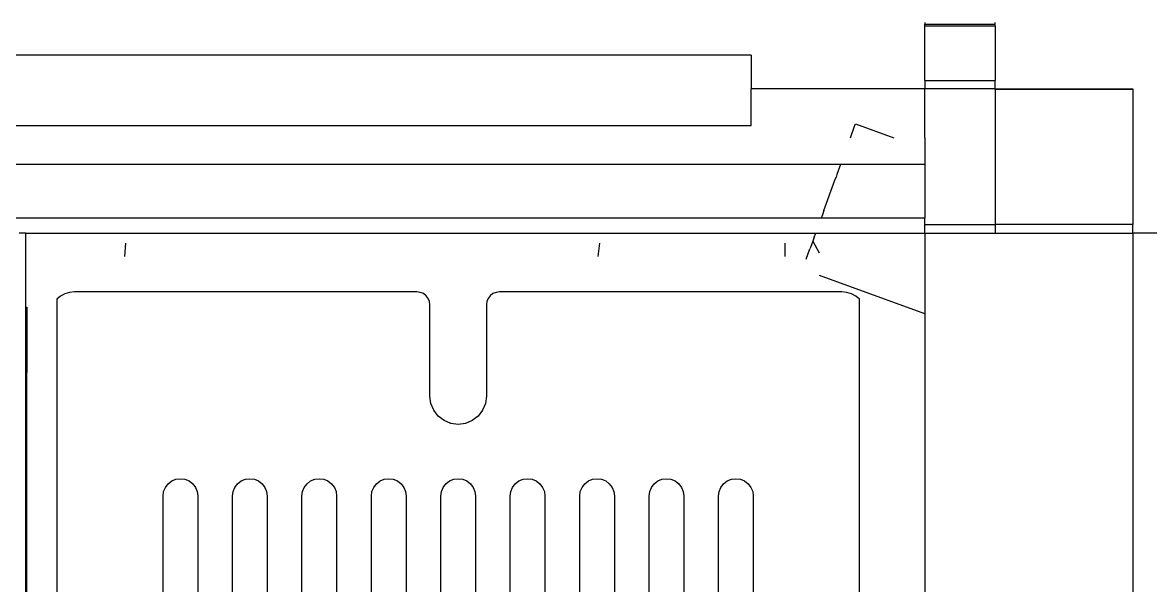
# Model space of a CAD drawing. Header units: millimetres. Extents: x 90964 to 877642, y 656808 to 1438307.
# Drawn here: x 827498.3 to 827758.2, y 1258770.1 to 1258899.7 of the extents above; entities that cross this region are included whole.
import ezdxf

# ---------------------------------------------------------------- set-up
doc = ezdxf.new("R2010")
doc.units = ezdxf.units.MM
doc.header["$LTSCALE"] = 300
doc.layers.add('SectionCutEdges', color=7, linetype='Continuous')

msp = doc.modelspace()

# ---------------------------------------------------------------- linework, layer by layer
at = {"color": 251}
for p, q in [((827706.15, 1258899.72), (827706.15, 1258899.38)), ((827706.15, 1258899.38), (827722.37, 1258899.38)), ((827706.15, 1258898.87), (827706.15, 1258899.38)), ((827706.15, 1258886.39), (827706.15, 1258898.87)), ((827722.37, 1258898.87), (827706.15, 1258898.87)), ((827722.37, 1258899.38), (827722.37, 1258899.72)), ((827722.37, 1258898.87), (827722.37, 1258899.38)), ((827722.37, 1258898.87), (827722.37, 1258886.39)), ((827706.15, 1258886.39), (827722.37, 1258886.39)), ((827706.15, 1258886.39), (827706.15, 1258884.46)), ((827722.37, 1258884.46), (827722.37, 1258886.39)), ((827706.15, 1258884.46), (827666.15, 1258884.46)), ((827722.37, 1258884.46), (827754.15, 1258884.46)), ((827754.15, 1258884.46), (827754.15, 1258884.34)), ((827689.03, 1258873.18), (827690.01, 1258875.88)), ((827690.01, 1258875.88), (827690.2, 1258876.4)), ((827690.2, 1258876.4), (827699.04, 1258873.18)), ((827686.79, 1258867.03), (827496.78, 1258867.03)), ((827686.79, 1258867.03), (827685.94, 1258864.71)), ((827706.15, 1258867.03), (827686.79, 1258867.03)), ((827682.94, 1258856.45), (827685.47, 1258863.41)), ((827685.47, 1258863.41), (827685.73, 1258864.11)), ((827685.94, 1258864.71), (827685.73, 1258864.11)), ((827682.59, 1258855.49), (827682.31, 1258854.72)), ((827682.94, 1258856.45), (827682.59, 1258855.49)), ((827680.36, 1258849.37), (827679.85, 1258847.97)), ((827680.71, 1258850.33), (827680.36, 1258849.37)), ((827680.36, 1258849.37), (827681.8, 1258846.74)), ((827680.71, 1258850.33), (827681.03, 1258851.22)), ((827521.83, 1258845.84), (827522.1, 1258848.94)), ((827630.95, 1258845.84), (827631.32, 1258848.94)), ((827674.03, 1258845.84), (827674.01, 1258848.94)), ((827678.87, 1258845.28), (827679.72, 1258847.61)), ((827679.85, 1258847.97), (827679.72, 1258847.61)), ((827706.15, 1258832.65), (827681.92, 1258841.47)), ((827507.02, 1258836.74), (827506.15, 1258836.01)), ((827508.02, 1258837.28), (827507.02, 1258836.74)), ((827509.11, 1258837.61), (827508.02, 1258837.28)), ((827510.24, 1258837.72), (827509.11, 1258837.61)), ((827589.15, 1258837.72), (827510.24, 1258837.72)), ((827589.93, 1258837.62), (827589.15, 1258837.72)), ((827590.65, 1258837.32), (827589.93, 1258837.62)), ((827591.27, 1258836.84), (827590.65, 1258837.32)), ((827591.75, 1258836.22), (827591.27, 1258836.84)), ((827606.03, 1258836.84), (827605.55, 1258836.22)), ((827606.65, 1258837.32), (827606.03, 1258836.84)), ((827607.38, 1258837.62), (827606.65, 1258837.32)), ((827608.15, 1258837.72), (827607.38, 1258837.62)), ((827687.07, 1258837.72), (827608.15, 1258837.72)), ((827688.2, 1258837.61), (827687.07, 1258837.72)), ((827689.28, 1258837.28), (827688.2, 1258837.61)), ((827690.28, 1258836.74), (827689.28, 1258837.28)), ((827691.15, 1258836.01), (827690.28, 1258836.74)), ((827499.03, 1258834.19), (827499.24, 1258834.19)), ((827499.24, 1258834.19), (827499.24, 1258833.13)), ((827506.15, 1258836.01), (827506.15, 1258754.47)), ((827592.05, 1258835.5), (827591.75, 1258836.22)), ((827592.15, 1258834.72), (827592.05, 1258835.5)), ((827592.15, 1258813.72), (827592.15, 1258834.72)), ((827605.25, 1258835.5), (827605.15, 1258834.72)), ((827605.15, 1258834.72), (827605.15, 1258813.72)), ((827605.55, 1258836.22), (827605.25, 1258835.5)), ((827691.15, 1258766.75), (827691.15, 1258836.01)), ((827499.03, 1258833.13), (827499.24, 1258833.13)), ((827499.24, 1258833.13), (827499.24, 1258819.16)), ((827499.03, 1258819.16), (827499.24, 1258819.16)), ((827499.03, 1258818.1), (827499.24, 1258818.1)), ((827499.24, 1258818.1), (827499.24, 1258819.16)), ((827499.24, 1258754.47), (827499.24, 1258818.1)), ((827592.37, 1258812.04), (827592.15, 1258813.72)), ((827605.15, 1258813.72), (827604.93, 1258812.04)), ((827593.02, 1258810.47), (827592.37, 1258812.04)), ((827594.06, 1258809.12), (827593.02, 1258810.47)), ((827604.28, 1258810.47), (827603.25, 1258809.12)), ((827604.93, 1258812.04), (827604.28, 1258810.47)), ((827595.4, 1258808.09), (827594.06, 1258809.12)), ((827596.97, 1258807.44), (827595.4, 1258808.09)), ((827601.9, 1258808.09), (827600.33, 1258807.44)), ((827603.25, 1258809.12), (827601.9, 1258808.09)), ((827598.65, 1258807.22), (827596.97, 1258807.44)), ((827600.33, 1258807.44), (827598.65, 1258807.22)), ((827533.62, 1258794.59), (827534.65, 1258794.72)), ((827534.65, 1258794.72), (827535.69, 1258794.59)), ((827549.62, 1258794.59), (827550.65, 1258794.72)), ((827550.65, 1258794.72), (827551.69, 1258794.59)), ((827565.62, 1258794.59), (827566.65, 1258794.72)), ((827566.65, 1258794.72), (827567.69, 1258794.59)), ((827581.62, 1258794.59), (827582.65, 1258794.72)), ((827582.65, 1258794.72), (827583.69, 1258794.59)), ((827597.62, 1258794.59), (827598.65, 1258794.72)), ((827598.65, 1258794.72), (827599.69, 1258794.59)), ((827613.62, 1258794.59), (827614.65, 1258794.72)), ((827614.65, 1258794.72), (827615.69, 1258794.59)), ((827629.62, 1258794.59), (827630.65, 1258794.72)), ((827630.65, 1258794.72), (827631.69, 1258794.59)), ((827645.62, 1258794.59), (827646.65, 1258794.72)), ((827646.65, 1258794.72), (827647.69, 1258794.59)), ((827661.62, 1258794.59), (827662.65, 1258794.72)), ((827662.65, 1258794.72), (827663.69, 1258794.59)), ((827530.79, 1258791.76), (827531.19, 1258792.72)), ((827531.19, 1258792.72), (827531.82, 1258793.55)), ((827531.82, 1258793.55), (827532.65, 1258794.19)), ((827532.65, 1258794.19), (827533.62, 1258794.59)), ((827535.69, 1258794.59), (827536.65, 1258794.19)), ((827536.65, 1258794.19), (827537.48, 1258793.55)), ((827537.48, 1258793.55), (827538.12, 1258792.72)), ((827538.12, 1258792.72), (827538.52, 1258791.76)), ((827546.79, 1258791.76), (827547.19, 1258792.72)), ((827547.19, 1258792.72), (827547.82, 1258793.55)), ((827547.82, 1258793.55), (827548.65, 1258794.19)), ((827548.65, 1258794.19), (827549.62, 1258794.59)), ((827551.69, 1258794.59), (827552.65, 1258794.19)), ((827552.65, 1258794.19), (827553.48, 1258793.55)), ((827553.48, 1258793.55), (827554.12, 1258792.72)), ((827554.12, 1258792.72), (827554.52, 1258791.76)), ((827562.79, 1258791.76), (827563.19, 1258792.72)), ((827563.19, 1258792.72), (827563.82, 1258793.55)), ((827563.82, 1258793.55), (827564.65, 1258794.19)), ((827564.65, 1258794.19), (827565.62, 1258794.59)), ((827567.69, 1258794.59), (827568.65, 1258794.19)), ((827568.65, 1258794.19), (827569.48, 1258793.55)), ((827569.48, 1258793.55), (827570.12, 1258792.72)), ((827570.12, 1258792.72), (827570.52, 1258791.76)), ((827578.79, 1258791.76), (827579.19, 1258792.72)), ((827579.19, 1258792.72), (827579.82, 1258793.55)), ((827579.82, 1258793.55), (827580.65, 1258794.19)), ((827580.65, 1258794.19), (827581.62, 1258794.59)), ((827583.69, 1258794.59), (827584.65, 1258794.19)), ((827584.65, 1258794.19), (827585.48, 1258793.55)), ((827585.48, 1258793.55), (827586.12, 1258792.72)), ((827586.12, 1258792.72), (827586.52, 1258791.76)), ((827594.79, 1258791.76), (827595.19, 1258792.72)), ((827595.19, 1258792.72), (827595.82, 1258793.55)), ((827595.82, 1258793.55), (827596.65, 1258794.19)), ((827596.65, 1258794.19), (827597.62, 1258794.59)), ((827599.69, 1258794.59), (827600.65, 1258794.19)), ((827600.65, 1258794.19), (827601.48, 1258793.55)), ((827601.48, 1258793.55), (827602.12, 1258792.72)), ((827602.12, 1258792.72), (827602.52, 1258791.76)), ((827610.79, 1258791.76), (827611.19, 1258792.72)), ((827611.19, 1258792.72), (827611.82, 1258793.55)), ((827611.82, 1258793.55), (827612.65, 1258794.19)), ((827612.65, 1258794.19), (827613.62, 1258794.59)), ((827615.69, 1258794.59), (827616.65, 1258794.19)), ((827616.65, 1258794.19), (827617.48, 1258793.55)), ((827617.48, 1258793.55), (827618.12, 1258792.72)), ((827618.12, 1258792.72), (827618.52, 1258791.76)), ((827626.79, 1258791.76), (827627.19, 1258792.72)), ((827627.19, 1258792.72), (827627.82, 1258793.55)), ((827627.82, 1258793.55), (827628.65, 1258794.19)), ((827628.65, 1258794.19), (827629.62, 1258794.59)), ((827631.69, 1258794.59), (827632.65, 1258794.19)), ((827632.65, 1258794.19), (827633.48, 1258793.55)), ((827633.48, 1258793.55), (827634.12, 1258792.72)), ((827634.12, 1258792.72), (827634.52, 1258791.76)), ((827642.79, 1258791.76), (827643.19, 1258792.72)), ((827643.19, 1258792.72), (827643.82, 1258793.55)), ((827643.82, 1258793.55), (827644.65, 1258794.19)), ((827644.65, 1258794.19), (827645.62, 1258794.59)), ((827647.69, 1258794.59), (827648.65, 1258794.19)), ((827648.65, 1258794.19), (827649.48, 1258793.55)), ((827649.48, 1258793.55), (827650.12, 1258792.72)), ((827650.12, 1258792.72), (827650.52, 1258791.76)), ((827658.79, 1258791.76), (827659.19, 1258792.72)), ((827659.19, 1258792.72), (827659.82, 1258793.55)), ((827659.82, 1258793.55), (827660.65, 1258794.19)), ((827660.65, 1258794.19), (827661.62, 1258794.59)), ((827663.69, 1258794.59), (827664.65, 1258794.19)), ((827664.65, 1258794.19), (827665.48, 1258793.55)), ((827665.48, 1258793.55), (827666.12, 1258792.72)), ((827666.12, 1258792.72), (827666.52, 1258791.76)), ((827530.65, 1258790.72), (827530.79, 1258791.76)), ((827530.65, 1258765.72), (827530.65, 1258790.72)), ((827538.52, 1258791.76), (827538.65, 1258790.72)), ((827538.65, 1258790.72), (827538.65, 1258704.59)), ((827546.65, 1258790.72), (827546.79, 1258791.76)), ((827546.65, 1258753.49), (827546.65, 1258790.72)), ((827554.52, 1258791.76), (827554.65, 1258790.72)), ((827554.65, 1258790.72), (827554.65, 1258752.64)), ((827562.65, 1258790.72), (827562.79, 1258791.76)), ((827562.65, 1258752.55), (827562.65, 1258790.72)), ((827570.52, 1258791.76), (827570.65, 1258790.72)), ((827570.65, 1258790.72), (827570.65, 1258753.51)), ((827578.65, 1258790.72), (827578.79, 1258791.76)), ((827578.65, 1258751.64), (827578.65, 1258790.72)), ((827586.52, 1258791.76), (827586.65, 1258790.72)), ((827586.65, 1258790.72), (827586.65, 1258753.49)), ((827594.65, 1258790.72), (827594.79, 1258791.76)), ((827594.65, 1258707.19), (827594.65, 1258790.72)), ((827602.52, 1258791.76), (827602.65, 1258790.72)), ((827602.65, 1258790.72), (827602.65, 1258752.8)), ((827610.65, 1258790.72), (827610.79, 1258791.76)), ((827610.65, 1258752.8), (827610.65, 1258790.72)), ((827618.52, 1258791.76), (827618.65, 1258790.72)), ((827618.65, 1258790.72), (827618.65, 1258704.56)), ((827626.65, 1258790.72), (827626.79, 1258791.76)), ((827626.68, 1258753.51), (827626.65, 1258790.72)), ((827634.52, 1258791.76), (827634.65, 1258790.72)), ((827634.65, 1258790.72), (827634.65, 1258752.65)), ((827642.65, 1258790.72), (827642.79, 1258791.76)), ((827642.65, 1258752.54), (827642.65, 1258790.72)), ((827650.52, 1258791.76), (827650.65, 1258790.72)), ((827650.65, 1258790.72), (827650.65, 1258688.72)), ((827658.65, 1258790.72), (827658.79, 1258791.76)), ((827658.65, 1258751.65), (827658.65, 1258790.72)), ((827666.52, 1258791.76), (827666.65, 1258790.72)), ((827666.65, 1258790.72), (827666.65, 1258753.5))]:
    msp.add_line(p, q, dxfattribs=at)
at = {"layer": 'SectionCutEdges', "color": 251}
for p, q in [((827666.15, 1258892.22), (827457.65, 1258892.22)), ((827666.15, 1258892.22), (827666.15, 1258884.46)), ((827666.15, 1258876.03), (827666.15, 1258884.46)), ((827722.37, 1258884.46), (827706.15, 1258884.46)), ((827706.15, 1258873.18), (827706.15, 1258884.46)), ((827722.37, 1258884.34), (827722.37, 1258884.46)), ((827754.15, 1258884.34), (827722.37, 1258884.34)), ((827722.37, 1258884.34), (827722.37, 1258853.2)), ((827754.15, 1258884.34), (827754.15, 1258853.2)), ((827457.65, 1258876.03), (827666.15, 1258876.03)), ((827706.15, 1258873.18), (827706.15, 1258867.03)), ((827706.15, 1258867.03), (827706.15, 1258854.72)), ((827682.31, 1258854.72), (827496.78, 1258854.72)), ((827706.15, 1258854.72), (827682.31, 1258854.72)), ((827706.15, 1258853.2), (827706.15, 1258854.72)), ((827706.15, 1258851.22), (827706.15, 1258853.2)), ((827706.15, 1258853.2), (827722.37, 1258853.2)), ((827722.37, 1258853.2), (827722.37, 1258851.22)), ((827754.15, 1258853.2), (827722.37, 1258853.2)), ((827754.15, 1258851.22), (827754.15, 1258853.2)), ((827499.03, 1258851.22), (827497.53, 1258851.22)), ((827499.03, 1258848.94), (827499.03, 1258851.22)), ((827499.03, 1258851.22), (827681.03, 1258851.22)), ((827681.03, 1258851.22), (827706.15, 1258851.22)), ((827706.15, 1258851.22), (827706.15, 1258839.19)), ((827706.15, 1258851.22), (827722.37, 1258851.22)), ((827722.37, 1258851.22), (827754.15, 1258851.22)), ((827801.99, 1258851.22), (827754.15, 1258851.22)), ((827754.15, 1258851.22), (827754.15, 1258489.72)), ((827499.03, 1258845.84), (827499.03, 1258848.94)), ((827499.03, 1258834.19), (827499.03, 1258845.84)), ((827706.15, 1258839.19), (827706.15, 1258838.02)), ((827706.15, 1258838.02), (827706.15, 1258832.65)), ((827499.03, 1258833.13), (827499.03, 1258834.19)), ((827499.03, 1258819.16), (827499.03, 1258833.13)), ((827706.15, 1258832.65), (827706.15, 1258585.77)), ((827499.03, 1258818.1), (827499.03, 1258819.16)), ((827499.03, 1258541.34), (827499.03, 1258818.1))]:
    msp.add_line(p, q, dxfattribs=at)

doc.saveas('drawing.dxf')
